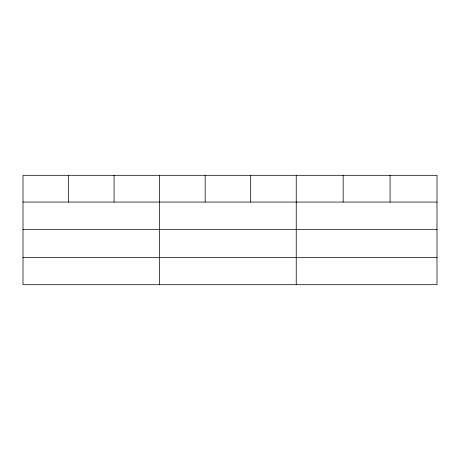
<?xml version="1.0" encoding="UTF-8"?>
<svg xmlns="http://www.w3.org/2000/svg" width="460" height="460" viewBox="0 0 460 460"><rect width="100%" height="100%" fill="white"/><g stroke="black" fill="none" stroke-linecap="round" stroke-linejoin="round"><path stroke-width="0.69" d="M437 229.339L437 175.306L23 175.306L23 284.694L437 284.694L437 229.339L23 229.339M23 202.072L437 202.072M23 257.427L437 257.427M390.08 175.306L390.08 202.072M343.16 175.306L343.16 202.072M296.24 175.306L296.24 284.694M250.7 175.306L250.7 202.072M205.16 175.306L205.16 202.072M159.62 175.306L159.62 284.694M114.08 175.306L114.08 202.072M68.54 175.306L68.54 202.072"/></g></svg>
